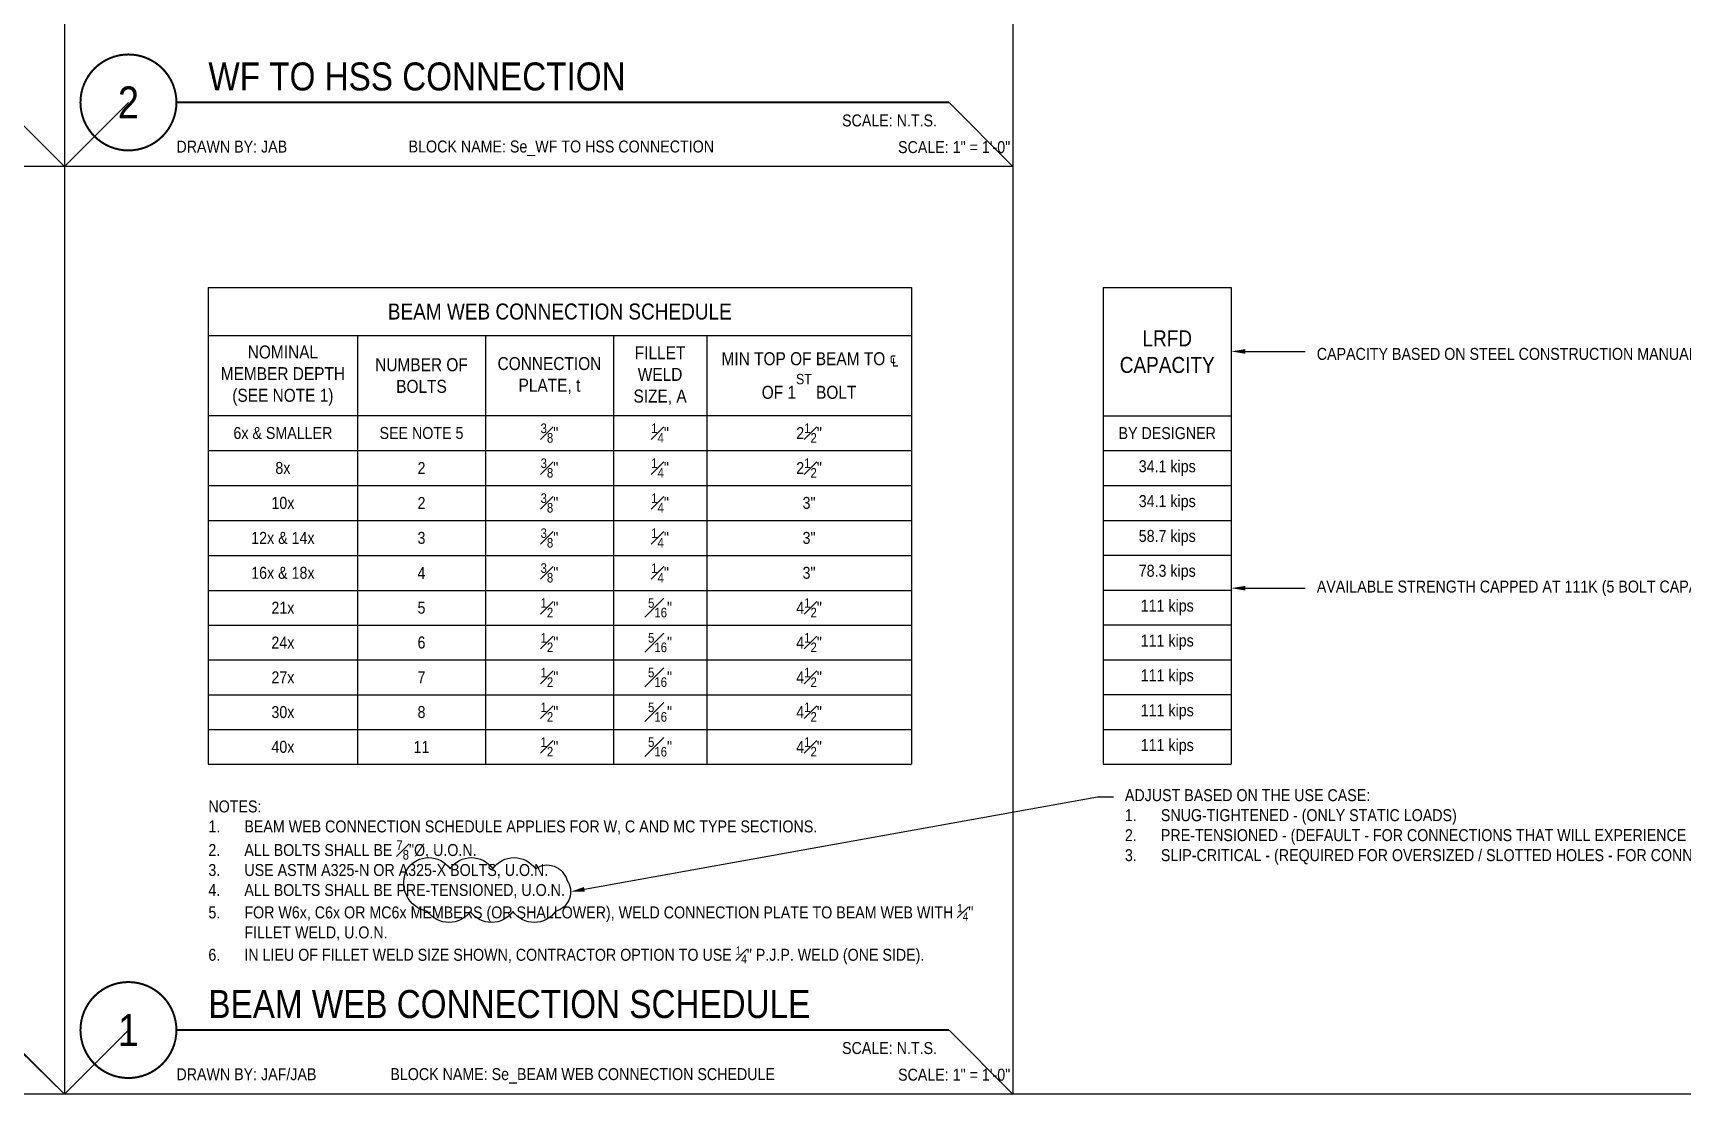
# Model space of a CAD drawing. Header units: inches. Extents: x -16404 to 14624, y -1591 to 16152.
# Drawn here: x 8254.4 to 8409, y 10800 to 10899.5 of the extents above; entities that cross this region are included whole.
import ezdxf
from ezdxf import colors
from ezdxf.entities.mleader import LeaderData, LeaderLine
from ezdxf.enums import TextEntityAlignment as Align
from ezdxf.math import Vec2, Vec3

# ---------------------------------------------------------------- set-up
doc = ezdxf.new("R2010")
doc.units = ezdxf.units.IN
doc.header["$LTSCALE"] = 24
doc.header["$MEASUREMENT"] = 0
doc.linetypes.add('DASHED2', pattern=[0.375, 0.25, -0.125])
doc.layers.get('0').update_dxf_attribs({"linetype": 'CONTINUOUS'})
doc.layers.add('DESIGNER COMMENTS', color=221, linetype='CONTINUOUS', plot=False)
doc.layers.add('S-ANNO-GRID-NONPLOT', color=251, linetype='CONTINUOUS', plot=False)
doc.layers.add('S-ANNO-NOTE', color=4, linetype='CONTINUOUS')
doc.layers.add('S-TYP DETAIL BLOCKS', color=1, linetype='CONTINUOUS')
doc.styles.add('Arial', font='arial.ttf', dxfattribs={"width": 0.85})

# ---------------------------------------------------------------- blocks, each defined once
blk = doc.blocks.new('Se_30x42_DETAILS_GRID')
for p, q in [((29.65575970006695, 14.4999999999993), (29.65575970006695, 7.249999999999304)), ((37.06969962508379, 14.4999999999993), (37.06969962508379, 7.249999999999304)), ((29.65575970006695, 7.25), (30.15575970008899, 7.75000000002216)), ((29.65575970006717, 7.25), (22.24181977505055, 7.25)), ((37.06969962508379, 7.25), (29.65575970006717, 7.25)), ((29.65575970006625, 7.249999999999304), (29.65575970006625, -6.963318810448982e-13)), ((37.0696996250831, 7.249999999999304), (37.0696996250831, -6.963318810448982e-13)), ((29.65575970006695, 0), (30.15575970008899, 0.5000000000221602)), ((29.65575970006717, 0), (22.24181977505055, 0)), ((37.06969962508379, 0), (29.65575970006717, 0))]:
    blk.add_line(p, q)
at = {"linetype": 'DASHED2', "ltscale": 0.5}
for p, q in [((29.65575970006695, 7.25), (29.15575970004491, 7.75000000002216)), ((37.06969962508379, 7.25), (36.56969962506176, 7.75000000002216)), ((29.65575970006695, 0), (29.15575970004491, 0.5000000000221602)), ((37.06969962508379, 0), (36.56969962506176, 0.5000000000221602))]:
    blk.add_line(p, q, dxfattribs=at)
blk = doc.blocks.new('*U818')
at = {"const_width": 0.1875}
for points in [[(-4.5, 1.2e-15, -1), (4.5, 0, 3.732050807568882)], [(-4.5, 0, 1), (4.5, 0, -3.732050807568882)]]:
    blk.add_lwpolyline(points, format="xyb", dxfattribs=at)
blk.add_lwpolyline([(4.5, 0), (76.96727909967372, 0)], dxfattribs=at)
blk.add_circle((0, 0), 4.5)
at = {"style": 'Arial', "width": 0.85}
for tag, p in [('DWG_TITLE_1', (7.5, 6.1875)), ('DWG_TITLE_2', (7.5, 2.4375))]:
    blk.add_attdef(tag, text='', height=2.625, dxfattribs=at).set_placement(p, align=Align.MIDDLE_LEFT)
blk.add_attdef('#', text='', height=3, dxfattribs=at).set_placement((0, 0), align=Align.MIDDLE_CENTER)
blk.add_attdef('SCALE', text='', height=1.125, dxfattribs=at).set_placement((75.84227909967372, -1.125), align=Align.TOP_RIGHT)
blk = doc.blocks.new('*U814')
at = {"const_width": 0.1875}
for points in [[(-4.5, 1.695570592395378e-15, -1), (4.5, 1.479114197289397e-31, 3.732050807568883)], [(-4.5, 5.087936460698574e-16, 1), (4.5, 0, -3.732050807568883)]]:
    blk.add_lwpolyline(points, format="xyb", dxfattribs=at)
blk.add_lwpolyline([(4.5, 0), (76.96727909967422, 0)], dxfattribs=at)
blk.add_circle((0, 0), 4.5)
at = {"style": 'Arial', "width": 0.85}
for tag, p in [('DWG_TITLE_1', (7.5, 6.1875)), ('DWG_TITLE_2', (7.5, 2.4375))]:
    blk.add_attdef(tag, text='', height=2.625, dxfattribs=at).set_placement(p, align=Align.MIDDLE_LEFT)
blk.add_attdef('#', text='', height=3, dxfattribs=at).set_placement((0, 0), align=Align.MIDDLE_CENTER)
blk.add_attdef('SCALE', text='', height=1.125, dxfattribs=at).set_placement((75.84227909967422, -1.125), align=Align.TOP_RIGHT)
blk = doc.blocks.new('Se_WF TO HSS CONNECTION')
at = {"layer": 'DESIGNER COMMENTS', "char_height": 1.125, "style": 'Arial'}
for s, insert, width, attachment_point in [('\\A1;DRAWN BY: JAB', (4.499838770910628, -3.581014512990805), 14.8543838124, 1), ('\\A1;SCALE: 1{\\H1x;" = 1\'-0"}', (82.7090988752509, -3.625000000265572), 19.68744999823992, 3)]:
    blk.add_mtext(s, dxfattribs=dict(at, insert=insert, width=width, attachment_point=attachment_point))
at = {"layer": 'DESIGNER COMMENTS', "insert": (40.60454943762602, -4.294642857410508), "char_height": 1.125, "attachment_point": 5, "style": 'Arial'}
blk.add_mtext('\\A1;BLOCK NAME: Se_WF TO HSS CONNECTION', dxfattribs=at)
blk = doc.blocks.new('*T2440')
at = {"color": 6, "lineweight": -2, "transparency": 16777216}
for p, q in [((0, 0), (65.94692725226923, 0)), ((0, 0), (0, -44.70388813096861)), ((65.94692725226923, 0), (65.94692725226923, -44.70388813096861)), ((0, -4.5), (65.94692725226923, -4.5)), ((14, -4.5), (14, -44.70388813096861)), ((26, -4.5), (26, -12)), ((38, -4.5), (38, -12)), ((46.75516603494179, -4.5), (46.75516603494179, -12)), ((0, -12), (65.94692725226923, -12)), ((0, -44.70388813096861), (65.94692725226923, -44.70388813096861))]:
    blk.add_line(p, q, dxfattribs=at)
at = {"color": 2, "lineweight": -2, "transparency": 16777216}
for p, q in [((26, -12), (26, -44.70388813096861)), ((38, -12), (38, -44.70388813096861)), ((46.75516603494179, -12), (46.75516603494179, -44.70388813096861)), ((0, -15.27867667121419), (65.94692725226923, -15.27867667121419)), ((0, -18.55735334242837), (65.94692725226923, -18.55735334242837)), ((0, -21.83603001364256), (65.94692725226923, -21.83603001364256)), ((0, -25.11470668485674), (65.94692725226923, -25.11470668485674)), ((0, -28.39338335607093), (65.94692725226923, -28.39338335607093)), ((0, -31.65548431105046), (65.94692725226923, -31.65548431105046)), ((0, -34.91758526603), (65.94692725226923, -34.91758526603)), ((0, -38.17968622100954), (65.94692725226923, -38.17968622100954)), ((0, -41.44178717598908), (65.94692725226923, -41.44178717598908))]:
    blk.add_line(p, q, dxfattribs=at)
at = {"color": 4, "transparency": 16777216, "attachment_point": 5, "style": 'Arial'}
for s, insert, char_height, width in [('BEAM WEB CONNECTION SCHEDULE', (32.97346362613462, -2.25), 1.5, 64.50692725226924), ('NOMINAL MEMBER DEPTH (SEE NOTE 1)', (7, -8.25), 1.21875, 12.56), ('FILLET WELD SIZE, A', (42.3775830174709, -8.25), 1.21875, 7.315166034941795), ('MIN TOP OF BEAM TO {\\fISOCPEUR|b0|i0|c0|p34;℄} OF 1{\\H0.8x;\\SST^ ;} BOLT', (56.35104664360551, -8.25), 1.21875, 17.75176121732744), ('NUMBER OF BOLTS', (20, -8.25), 1.21875, 10.56), ('CONNECTION PLATE, t', (32, -8.25), 1.21875, 10.56), ('6x & SMALLER', (7, -13.63933833560709), 1.125, 12.56), ('SEE NOTE 5', (20, -13.63933833560709), 1.125, 10.56), ('\\A1;{\\H0.8x;\\S3#8;}"', (32, -13.63933833560709), 1.125, 10.56), ('\\A1;{\\H0.8x;\\S1#4;}"', (42.3775830174709, -13.63933833560709), 1.125, 7.315166034941795), ('\\A1;2{\\H0.8x;\\S1#2;}"', (56.35104664360551, -13.63933833560709), 1.125, 17.75176121732744), ('8x', (7, -16.91801500682128), 1.125, 12.56), ('2 ', (20, -16.91801500682128), 1.125, 10.56), ('\\A1;{\\H0.8x;\\S3#8;}"', (32, -16.91801500682128), 1.125, 10.56), ('\\A1;{\\H0.8x;\\S1#4;}"', (42.3775830174709, -16.91801500682128), 1.125, 7.315166034941795), ('\\A1;2{\\H0.8x;\\S1#2;}"', (56.35104664360551, -16.91801500682128), 1.125, 17.75176121732744), ('10x', (7, -20.19669167803546), 1.125, 12.56), ('2', (20, -20.19669167803546), 1.125, 10.56), ('\\A1;{\\H0.8x;\\S3#8;}"', (32, -20.19669167803546), 1.125, 10.56), ('\\A1;{\\H0.8x;\\S1#4;}"', (42.3775830174709, -20.19669167803546), 1.125, 7.315166034941795), ('3"', (56.35104664360551, -20.19669167803546), 1.125, 17.75176121732744), ('12x & 14x', (7, -23.47536834924965), 1.125, 12.56), ('3', (20, -23.47536834924965), 1.125, 10.56), ('\\A1;{\\H0.8x;\\S3#8;}"', (32, -23.47536834924965), 1.125, 10.56), ('\\A1;{\\H0.8x;\\S1#4;}"', (42.3775830174709, -23.47536834924965), 1.125, 7.315166034941795), ('3"', (56.35104664360551, -23.47536834924965), 1.125, 17.75176121732744), ('16x & 18x', (7, -26.75404502046383), 1.125, 12.56), ('4', (20, -26.75404502046383), 1.125, 10.56), ('\\A1;{\\H0.8x;\\S3#8;}"', (32, -26.75404502046383), 1.125, 10.56), ('\\A1;{\\H0.8x;\\S1#4;}"', (42.3775830174709, -26.75404502046383), 1.125, 7.315166034941795), ('3"', (56.35104664360551, -26.75404502046383), 1.125, 17.75176121732744), ('\\A1;{\\H0.8x;\\S1#2;}"', (32, -30.02443383356069), 1.125, 10.56), ('\\A1;{\\H0.8x;\\S5#16;}"', (42.3775830174709, -30.02443383356069), 1.125, 7.315166034941795), ('\\A1;4{\\H0.8x;\\S1#2;}"', (56.35104664360551, -30.02443383356069), 1.125, 17.75176121732744), ('21x', (7, -30.02443383356069), 1.125, 12.56), ('5 ', (20, -30.02443383356069), 1.125, 10.56), ('\\A1;{\\H0.8x;\\S1#2;}"', (32, -33.28653478854023), 1.125, 10.56), ('\\A1;{\\H0.8x;\\S5#16;}"', (42.3775830174709, -33.28653478854023), 1.125, 7.315166034941795), ('\\A1;4{\\H0.8x;\\S1#2;}"', (56.35104664360551, -33.28653478854023), 1.125, 17.75176121732744), ('24x', (7, -33.28653478854023), 1.125, 12.56), ('6', (20, -33.28653478854023), 1.125, 10.56), ('27x', (7, -36.54863574351977), 1.125, 12.56), ('7', (20, -36.54863574351977), 1.125, 10.56), ('\\A1;{\\H0.8x;\\S1#2;}"', (32, -36.54863574351977), 1.125, 10.56), ('\\A1;{\\H0.8x;\\S5#16;}"', (42.3775830174709, -36.54863574351977), 1.125, 7.315166034941795), ('\\A1;4{\\H0.8x;\\S1#2;}"', (56.35104664360551, -36.54863574351977), 1.125, 17.75176121732744), ('30x', (7, -39.8107366984993), 1.125, 12.56), ('8', (20, -39.8107366984993), 1.125, 10.56), ('\\A1;{\\H0.8x;\\S1#2;}"', (32, -39.8107366984993), 1.125, 10.56), ('\\A1;{\\H0.8x;\\S5#16;}"', (42.3775830174709, -39.8107366984993), 1.125, 7.315166034941795), ('\\A1;4{\\H0.8x;\\S1#2;}"', (56.35104664360551, -39.8107366984993), 1.125, 17.75176121732744), ('40x', (7, -43.07283765347884), 1.125, 12.56), ('11', (20, -43.07283765347884), 1.125, 10.56), ('\\A1;{\\H0.8x;\\S1#2;}"', (32, -43.07283765347884), 1.125, 10.56), ('\\A1;{\\H0.8x;\\S5#16;}"', (42.3775830174709, -43.07283765347884), 1.125, 7.315166034941795), ('\\A1;4{\\H0.8x;\\S1#2;}"', (56.35104664360551, -43.07283765347884), 1.125, 17.75176121732744)]:
    blk.add_mtext(s, dxfattribs=dict(at, insert=insert, char_height=char_height, width=width))
blk = doc.blocks.new('*T837')
at = {"layer": 'DESIGNER COMMENTS', "color": 6, "linetype": 'ByBlock', "lineweight": -2, "transparency": 16777216}
for p, q in [((0, 0), (12, 0)), ((0, 0), (0, -44.70388813096906)), ((12, 0), (12, -44.70388813096906)), ((0, -12.01853528463355), (12, -12.01853528463355)), ((0, -44.70388813096906), (12, -44.70388813096906))]:
    blk.add_line(p, q, dxfattribs=at)
at = {"layer": 'DESIGNER COMMENTS', "color": 2, "linetype": 'ByBlock', "lineweight": -2, "transparency": 16777216}
for p, q in [((0, -15.2870705692671), (12, -15.2870705692671)), ((0, -18.55560585390065), (12, -18.55560585390065)), ((0, -21.8241411385342), (12, -21.8241411385342)), ((0, -25.09267642316775), (12, -25.09267642316775)), ((0, -28.3612117078013), (12, -28.3612117078013)), ((0, -31.62974699243485), (12, -31.62974699243485)), ((0, -34.8982822770684), (12, -34.8982822770684)), ((0, -38.16681756170195), (12, -38.16681756170195)), ((0, -41.4353528463355), (12, -41.4353528463355))]:
    blk.add_line(p, q, dxfattribs=at)
at = {"layer": 'DESIGNER COMMENTS', "color": 4, "transparency": 16777216, "width": 10.56, "attachment_point": 5, "style": 'Arial'}
for s, insert, char_height in [('LRFD CAPACITY', (6, -6.009267642316772), 1.5), ('BY DESIGNER', (6, -13.65280292695033), 1.125), ('34.1 kips', (6, -16.92133821158387), 1.125), ('34.1 kips', (6, -20.18987349621743), 1.125), ('58.7 kips', (6, -23.45840878085097), 1.125), ('78.3 kips', (6, -26.72694406548453), 1.125), ('111 kips', (6, -29.99547935011807), 1.125), ('111 kips', (6, -33.26401463475163), 1.125), ('111 kips', (6, -36.53254991938518), 1.125), ('111 kips', (6, -39.80108520401873), 1.125), ('111 kips', (6, -43.06962048865228), 1.125)]:
    blk.add_mtext(s, dxfattribs=dict(at, insert=insert, char_height=char_height))
blk = doc.blocks.new('Se_BEAM WEB CONN SCHED')
at = {"layer": 'DESIGNER COMMENTS'}
blk.add_lwpolyline([(26.17246898961275, 15.12908029480968, -0.52056705), (30.17246898961275, 15.12908029480968, -0.52056705), (34.17246898961275, 15.12908029480968, -0.52056705), (38.17246898961275, 15.12908029480968, -0.52056705), (41.11909552663383, 14.07570683183076, -0.52056705), (40.06617465948329, 11.12862769898129, -0.52056705), (36.06617465948329, 11.12862769898129, -0.52056705), (32.06617465948329, 11.12862769898129, -0.52056705), (28.06617465948329, 11.12862769898129, -0.52056705)], format="xyb", close=True, dxfattribs=at)
for name, p in [('*T2440', (7.487870674980513, 69.6294665633086)), ('*T837', (91.43479792724975, 69.6294665633086))]:
    blk.add_blockref(name, p)
at = {"layer": 'DESIGNER COMMENTS', "char_height": 1.125, "style": 'Arial'}
for s, insert, width, attachment_point in [('\\A1;DRAWN BY: JAF/JAB', (4.499838770649149, -3.581014512992624), 14.8543838124, 1), ('\\A1;SCALE: 1{\\H1x;" = 1\'-0"}', (82.70909887498965, -3.625000000267391), 19.68744999823992, 3)]:
    blk.add_mtext(s, dxfattribs=dict(at, insert=insert, width=width, attachment_point=attachment_point))
at = {"layer": 'DESIGNER COMMENTS', "insert": (42.60454943736477, -4.294642857410508), "char_height": 1.125, "attachment_point": 5, "style": 'Arial'}
blk.add_mtext('\\A1;BLOCK NAME: Se_BEAM WEB CONNECTION SCHEDULE', dxfattribs=at)
at = {"layer": 'S-ANNO-NOTE', "insert": (7.5, 21.53580702909676), "char_height": 1.125, "width": 71.63408083219646, "attachment_point": 1, "style": 'Arial'}
blk.add_mtext('\\A1;NOTES:\\P\\pi-3.375,l3.375,t3.375;1.^IBEAM WEB CONNECTION SCHEDULE APPLIES FOR W, C AND MC TYPE SECTIONS.\\P2.^IALL BOLTS SHALL BE {\\H0.8x;\\S7#8;}"Ø, U.O.N.\\P3.^IUSE ASTM A325-N OR A325-X BOLTS, U.O.N.\\P4.^IALL BOLTS SHALL BE PRE-TENSIONED, U.O.N.\\P5.^IFOR W6x, C6x OR MC6x MEMBERS (OR SHALLOWER), WELD CONNECTION PLATE TO BEAM WEB WITH {\\H0.7x;\\S1#4;}" FILLET WELD, U.O.N.\\P6.^IIN LIEU OF FILLET WELD SIZE SHOWN, CONTRACTOR OPTION TO USE {\\H0.7x;\\S1#4;}" P.J.P. WELD (ONE SIDE). ', dxfattribs=at)
at = {"layer": 'DESIGNER COMMENTS'}
ml = blk.add_multileader_mtext('Standard', dxfattribs=at)
ml.set_content('\\A1;CAPACITY BASED ON STEEL CONSTRUCTION MANUAL 15{\\H0.7x;\\STH^ ;} EDITION, TABLE 10-10a (PAGE 10-96 & 10-97), VERIFIED BY JAB (AVAILABLE STRENGTH CONSIDERING BOLT, WELD AND SINGLE-PLATE STRENGTH)', color=4, style='Arial')
ml.set_leader_properties(color=256)
ml.build(insert=Vec2(0, 0))
ml.multileader.update_dxf_attribs({"dogleg_length": 0.36, "arrow_head_size": 1.3125, "scale": 12})
ctx = ml.context
ctx.base_point, ctx.scale, ctx.char_height, ctx.arrow_head_size, ctx.landing_gap_size, ctx.plane_origin = Vec3(110.3843261189068, 63.6320121472545), 12, 1.125, 1.3125, 1.08, Vec3(67.17754047569179, 361.9668339933141)
notes = []
notes.append((ctx, [(0, (1, 1, 0), (108.8843261189068, 63.6320121472545), (1, 0), 1.500000000000008, [(0, [(103.4347979272497, 63.64802906330806)], 0, [])])]))
ctx.mtext.insert, ctx.mtext.width, ctx.mtext.flow_direction = Vec3(111.4643261189067, 64.35988561246631), 33.34214420259741, 5
ml = blk.add_multileader_mtext('Standard', dxfattribs=at)
ml.set_content('\\A1;AVAILABLE STRENGTH CAPPED AT 111K (5 BOLT CAPACITY) BECAUSE PLATE THICKNESS IS GREATER THAN THE MAX GIVEN IN TABLE 10-9) (CONSERVATIVE)', color=4, style='Arial')
ml.set_leader_properties(color=256)
ml.build(insert=Vec2(0, 0))
ml.multileader.update_dxf_attribs({"dogleg_length": 0.36, "arrow_head_size": 1.3125, "scale": 12})
ctx = ml.context
ctx.base_point, ctx.scale, ctx.char_height, ctx.arrow_head_size, ctx.landing_gap_size, ctx.plane_origin = Vec3(110.3843261189068, 41.42994964725403), 12, 1.125, 1.3125, 1.08, Vec3(67.17754047569179, 339.7647714933137)
notes.append((ctx, [(0, (1, 1, 0), (108.8843261189068, 41.42994964725403), (1, 0), 1.500000000000008, [(0, [(103.4347979272497, 41.44596656330759)], 0, [])])]))
ctx.mtext.insert, ctx.mtext.width, ctx.mtext.flow_direction = Vec3(111.4643261189067, 42.15782311246585), 33.34214420259741, 5
ml = blk.add_multileader_mtext('Standard', dxfattribs=at)
ml.set_content('\\A1;ADJUST BASED ON THE USE CASE:\\P\\pxi-3,l3,t3;1.^ISNUG-TIGHTENED - (ONLY STATIC LOADS)\\P2.^IPRE-TENSIONED - (DEFAULT - FOR CONNECTIONS THAT WILL EXPERIENCE LOAD REVERSAL)\\P3.^ISLIP-CRITICAL - (REQUIRED FOR OVERSIZED / SLOTTED HOLES - FOR CONNECTIONS THAT WILL EXPERIENCE LOAD REVERSAL) (BE AWARE THAT SLIP-CRITICAL CONNECTIONS HAVE {\\LLESS CAPACITY} IN SHEAR COMPARED TO SNUG-TIGHT OR PRE-TENSIONED CONNECTIONS BECAUSE THE CAPACITY OF THE CONNECTION IS GOVERNED BY THE FRICTION AT THE FAYING SURFACE, RATHER THAN THE SHEAR STRENGTH OF THE BOLTS)', color=4, style='Arial')
ml.set_leader_properties(color=256)
ml.build(insert=Vec2(0, 0))
ml.multileader.update_dxf_attribs({"dogleg_length": 0.36, "arrow_head_size": 1.3125, "scale": 12})
ctx = ml.context
ctx.base_point, ctx.scale, ctx.char_height, ctx.arrow_head_size, ctx.landing_gap_size, ctx.plane_origin = Vec3(92.38432611890677, 21.86455748089793), 12, 1.125, 1.3125, 1.08, Vec3(47.17754047569179, 311.1993793269576)
notes.append((ctx, [(0, (1, 1, 0), (90.88432611890676, 21.86455748089793), (1, 0), 1.500000000000008, [(0, [(41.47107300392054, 12.97079883024617)], 0, [])])]))
ctx.mtext.insert, ctx.mtext.width, ctx.mtext.flow_direction = Vec3(93.46432611890668, 22.59243094610974), 42.68977956818344, 5
for ctx, leaders in notes:
    for number, flags, end, landing, length, lines in leaders:
        leader = LeaderData()
        leader.index, (leader.has_last_leader_line, leader.has_dogleg_vector, leader.attachment_direction) = number, flags
        leader.last_leader_point, leader.dogleg_vector, leader.dogleg_length = Vec3(end), Vec3(landing), length
        for number, points, colour, breaks in lines:
            line = LeaderLine()
            line.index, line.vertices, line.color, line.breaks = number, Vec3.list(points), colors.encode_raw_color(colour), breaks
            leader.lines.append(line)
        ctx.leaders.append(leader)

msp = doc.modelspace()

# ---------------------------------------------------------------- linework, layer by layer
at = {"layer": 'DESIGNER COMMENTS'}
msp.add_lwpolyline([(8257.305687160879, 10800.00000000345), (8079.37112896047, 10974.00000000345)], dxfattribs=at)
at = {"layer": 'S-ANNO-GRID-NONPLOT'}
msp.add_line((9785.304547747071, 10800), (6519.530475630434, 10800), dxfattribs=at)

# ---------------------------------------------------------------- block references
at = {"layer": 'S-ANNO-GRID-NONPLOT', "xscale": 12, "yscale": 12, "zscale": 12}
msp.add_blockref('Se_30x42_DETAILS_GRID', (7901.436570756536, 10799.99999999999), dxfattribs=at)
at = {"layer": 'S-ANNO-NOTE'}
for name, p, values in [('*U814', (8263.305687157621, 10893.0000000002), {'#': '2', 'DWG_TITLE_2': 'WF TO HSS CONNECTION', 'SCALE': 'SCALE: N.T.S.'}), ('*U818', (8263.305687157621, 10806.0000000002), {'#': '1', 'DWG_TITLE_2': 'BEAM WEB CONNECTION SCHEDULE', 'SCALE': 'SCALE: N.T.S.'})]:
    msp.add_blockref(name, p, dxfattribs=at).add_auto_attribs(values)
at = {"layer": 'S-TYP DETAIL BLOCKS'}
for name, p in [('Se_WF TO HSS CONNECTION', (8263.305687157621, 10893.0000000002)), ('Se_BEAM WEB CONN SCHED', (8263.305687157621, 10806.0000000002))]:
    msp.add_blockref(name, p, dxfattribs=at)

doc.saveas('drawing.dxf')
